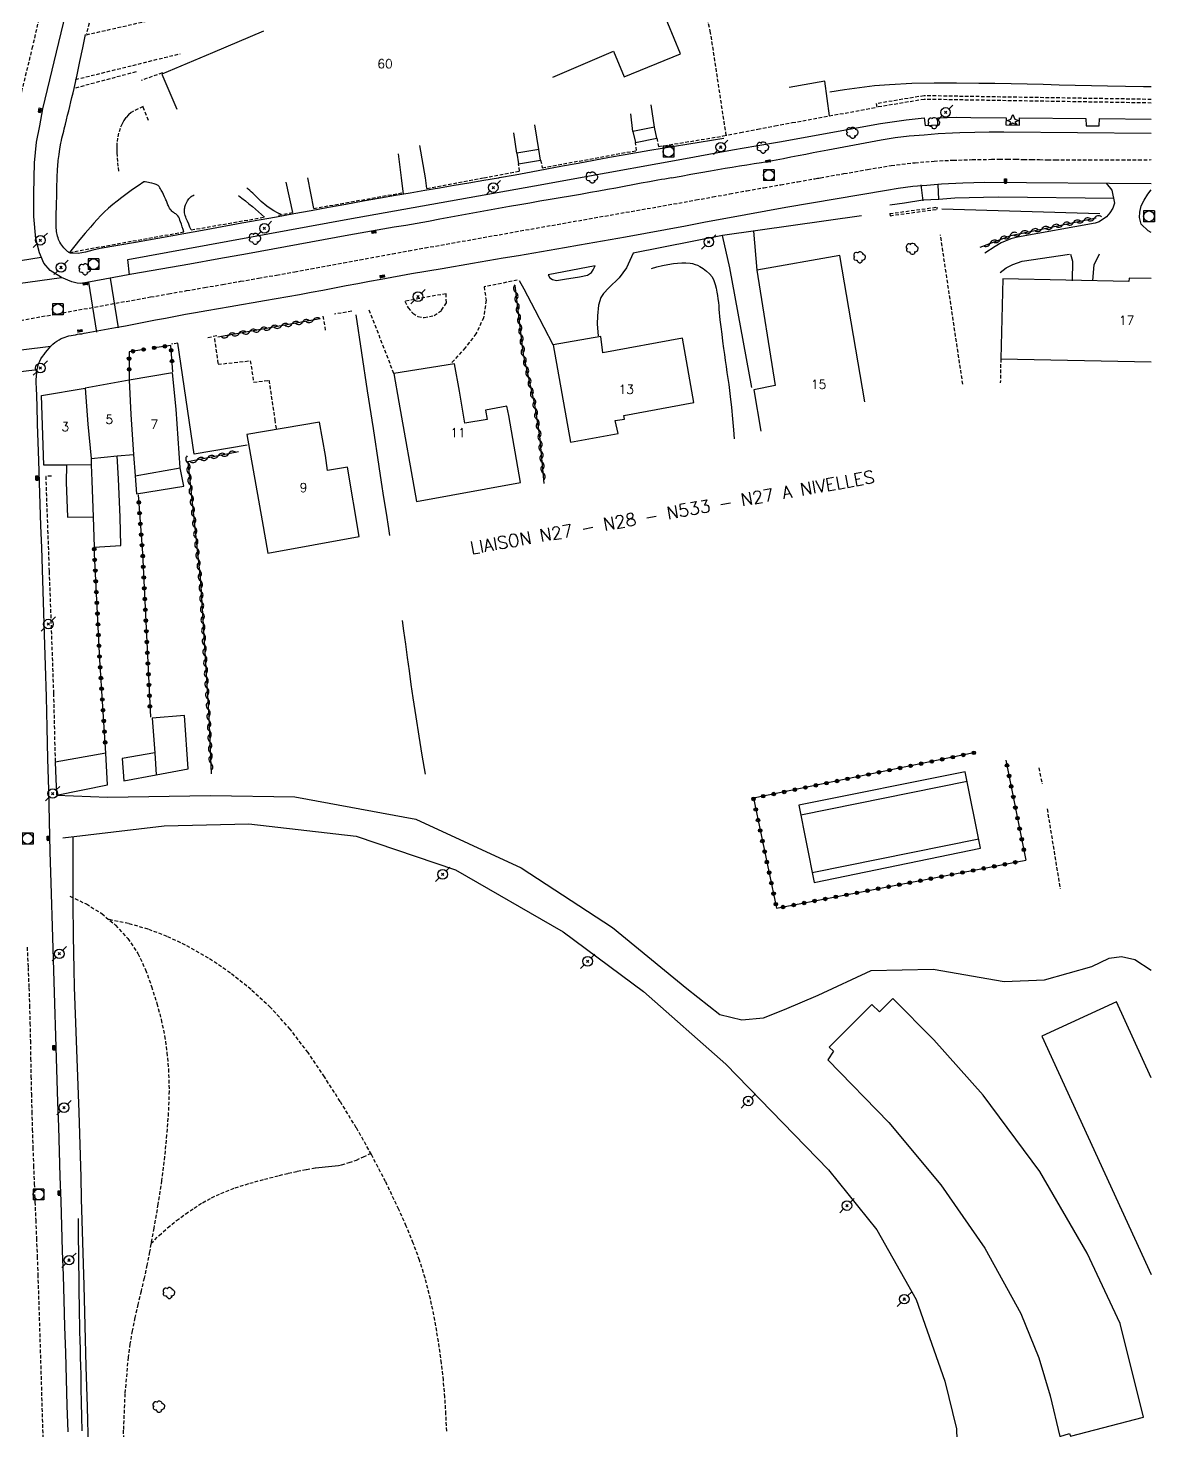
# Model space of a CAD drawing. Header units: millimetres. Extents: x 146000 to 147001, y 141999 to 143000.
# Drawn here: x 146843.3 to 147000.5, y 142496.2 to 142691.9 of the extents above; entities that cross this region are included whole.
import ezdxf
from ezdxf.enums import TextEntityAlignment as Align

# ---------------------------------------------------------------- set-up
doc = ezdxf.new("R2010")
doc.units = ezdxf.units.MM
doc.linetypes.add('DASHED', pattern=[0.75, 0.5, -0.25])
doc.layers.get('0').update_dxf_attribs({"linetype": 'CONTINUOUS'})
for name, color, linetype in [('W0001', 6, 'DASHED'), ('W0006', 2, 'CONTINUOUS'), ('W0008', 7, 'CONTINUOUS'), ('W0010', 4, 'CONTINUOUS'), ('W0014', 7, 'CONTINUOUS'), ('W0017', 7, 'CONTINUOUS'), ('W0020', 2, 'CONTINUOUS'), ('W0070', 7, 'DASHED'), ('W0101', 7, 'CONTINUOUS'), ('W0104', 1, 'CONTINUOUS'), ('W0105', 7, 'CONTINUOUS'), ('W0112', 1, 'DASHED'), ('W0300', 7, 'CONTINUOUS'), ('W0303', 7, 'CONTINUOUS'), ('W0310', 3, 'CONTINUOUS'), ('W0323', 7, 'CONTINUOUS'), ('W0333', 7, 'CONTINUOUS'), ('W0401', 7, 'CONTINUOUS'), ('W0420', 7, 'CONTINUOUS'), ('W0473', 7, 'CONTINUOUS'), ('W0989', 7, 'CONTINUOUS'), ('W0991', 7, 'CONTINUOUS'), ('W1102', 7, 'CONTINUOUS')]:
    doc.layers.add(name, color=color, linetype=linetype)
doc.styles.get("Standard").update_dxf_attribs({"font": 'romans.shx', "width": 0.85})

# ---------------------------------------------------------------- blocks, each defined once
blk = doc.blocks.new('T300')
for p, q in [((-0.8, 0.51), (-0.86, 0.34)), ((-0.86, 0.34), (-0.86, 0.17)), ((-0.86, 0.17), (-0.74, 0.06)), ((-0.69, 0.63), (-0.8, 0.51)), ((-0.8, -0.06), (-0.74, 0.06)), ((-0.74, 0.06), (-0.69, 0.11)), ((-0.57, 0.69), (-0.69, 0.63)), ((-0.46, 0.69), (-0.57, 0.69)), ((-0.29, 0.63), (-0.46, 0.69)), ((-0.29, 0.63), (-0.17, 0.74)), ((-0.23, 0.57), (-0.29, 0.63)), ((-0.17, 0.74), (-0.06, 0.8)), ((-0.06, 0.8), (0.06, 0.8)), ((0.06, 0.8), (0.23, 0.74)), ((0.23, 0.74), (0.34, 0.63)), ((0.34, 0.63), (0.4, 0.51)), ((0.46, 0.46), (0.34, 0.46)), ((0.4, 0.51), (0.4, 0.46)), ((0.57, 0.4), (0.46, 0.46)), ((0.57, 0.4), (0.69, 0.29)), ((0.69, 0.29), (0.74, 0.17)), ((0.74, 0.06), (0.69, -0.17)), ((0.74, 0.17), (0.74, 0.06)), ((-0.8, -0.17), (-0.8, -0.06)), ((-0.8, -0.23), (-0.8, -0.17)), ((-0.74, -0.34), (-0.8, -0.23)), ((-0.69, -0.4), (-0.74, -0.34)), ((-0.51, -0.46), (-0.69, -0.4)), ((-0.4, -0.46), (-0.51, -0.46)), ((-0.4, -0.46), (-0.34, -0.46)), ((-0.34, -0.46), (-0.34, -0.4)), ((-0.34, -0.51), (-0.34, -0.46)), ((-0.29, -0.63), (-0.34, -0.51)), ((-0.17, -0.74), (-0.29, -0.63)), ((-0.06, -0.8), (-0.17, -0.74)), ((0.06, -0.8), (-0.06, -0.8)), ((0.17, -0.74), (0.06, -0.8)), ((0.23, -0.69), (0.17, -0.74)), ((0.29, -0.46), (0.23, -0.46)), ((0.29, -0.63), (0.23, -0.69)), ((0.46, -0.4), (0.29, -0.46)), ((0.34, -0.51), (0.29, -0.63)), ((0.34, -0.51), (0.34, -0.46)), ((0.57, -0.34), (0.46, -0.4)), ((0.63, -0.29), (0.57, -0.34)), ((0.69, -0.17), (0.63, -0.29))]:
    blk.add_line(p, q)
blk = doc.blocks.new('T420')
for p, q in [((0.75, 0.75), (-0.75, 0.75)), ((-0.75, 0.75), (-0.75, -0.75)), ((0.75, 0.75), (0.75, -0.75)), ((0.75, -0.75), (-0.75, -0.75))]:
    blk.add_line(p, q)
blk.add_ellipse((0, 0), major_axis=(-0.53, 0.53), ratio=1, start_param=3.926991, end_param=10.210176)
blk = doc.blocks.new('T473')
for p, q in [((-0.166667, 0.166667), (0.166667, -0.166667)), ((-0.166667, -0.166667), (0.166667, 0.166667)), ((0.500001, 0.500001), (1.000002, 1.000002)), ((-1.000002, -1.000002), (-0.500001, -0.500001))]:
    blk.add_line(p, q)
blk.add_ellipse((0, 0), major_axis=(0.471405, 0.471405), ratio=1, start_param=5.4977871438, end_param=11.780972451)
blk = doc.blocks.new('T401')
for p, q in [((-0.3, 0.3), (0, 0.3)), ((-0.3, -0.25), (-0.3, 0.3)), ((-0.3, 0.15), (0, 0.15)), ((-0.3, 0), (0, 0)), ((0, 0.3), (0, -0.25)), ((-0.3, -0.15), (0, -0.15)), ((-0.3, -0.25), (-0.3, -0.3)), ((-0.3, -0.3), (0, -0.3)), ((0, -0.3), (0, -0.25))]:
    blk.add_line(p, q)
blk = doc.blocks.new('T303')
for p, q in [((-0.77, 0), (-0.28, 0.21)), ((-0.28, -0.21), (-0.77, 0)), ((-0.28, 0.21), (0, 0.83)), ((0, 0.83), (0.28, 0.21)), ((0.28, 0.21), (0.83, 0)), ((0.83, 0), (0.28, -0.21)), ((-0.49, -0.63), (-0.28, -0.21)), ((0, -0.35), (-0.49, -0.63)), ((0.56, -0.63), (0, -0.35)), ((0.28, -0.21), (0.56, -0.63))]:
    blk.add_line(p, q)
blk = doc.blocks.new('t323o')
at = {"color": 0, "linetype": 'Continuous'}
for radius in [0.25, 0.15]:
    blk.add_circle((0, 0), radius, dxfattribs=at)
blk = doc.blocks.new('t310o')
at = {"color": 0, "linetype": 'Continuous'}
for centre, start, end in [((-0.5, 0.38), 216.8699, 323.1304), ((0.5, -0.37), 36.8699, 143.1303)]:
    blk.add_arc(centre, 0.625, start, end, dxfattribs=at)

msp = doc.modelspace()

# ---------------------------------------------------------------- linework, layer by layer
at = {"layer": 'W0001'}
for points in [[(146859.01, 142750.95), (146854.46, 142733.7), (146853.35, 142729.63), (146852.25, 142725.56), (146851.18, 142721.49), (146850.16, 142717.4), (146848.88, 142711.9), (146847.67, 142706.39), (146846.49, 142700.87), (146845.31, 142695.36), (146843.92, 142689.32), (146842.45, 142683.28), (146841.12, 142677.21), (146840.13, 142671.07), (146840.12, 142671.05), (146840.12, 142671.04), (146840.12, 142671.02), (146840.12, 142671)], [(146953.84, 142671), (146957.13, 142671.58), (146960.42, 142672.17), (146963.72, 142672.7), (146967.04, 142673.11), (146969.7, 142673.33), (146972.36, 142673.46), (146975.03, 142673.53), (146977.7, 142673.58), (146978.81, 142673.6), (146979.93, 142673.6), (146981.05, 142673.58), (146982.17, 142673.57), (146983.29, 142673.55), (146984.41, 142673.53), (146985.53, 142673.51), (146986.65, 142673.5), (146988.96, 142673.5), (146991.27, 142673.5), (146993.58, 142673.51), (146995.89, 142673.51), (146998.2, 142673.52), (147000, 142673.53)], [(146839.29, 142650.57), (146860.38, 142654.38), (146862.89, 142654.82), (146865.41, 142655.26), (146867.92, 142655.69), (146870.44, 142656.13), (146872.95, 142656.56), (146875.47, 142657), (146877.98, 142657.44), (146880.5, 142657.89), (146882.77, 142658.3), (146885.04, 142658.71), (146887.32, 142659.13), (146889.59, 142659.55), (146891.86, 142659.97), (146894.13, 142660.39), (146896.41, 142660.81), (146898.68, 142661.22), (146903.11, 142662.01), (146907.54, 142662.8), (146911.96, 142663.59), (146916.39, 142664.37), (146918.6, 142664.76), (146920.81, 142665.15), (146923.03, 142665.54), (146925.24, 142665.93), (146927.45, 142666.31), (146929.66, 142666.7), (146931.87, 142667.09), (146934.08, 142667.48), (146936.46, 142667.91), (146938.83, 142668.33), (146941.2, 142668.76), (146943.57, 142669.19), (146945.94, 142669.62), (146948.31, 142670.04), (146950.68, 142670.46), (146953.05, 142670.87), (146953.25, 142670.9), (146953.45, 142670.93), (146953.64, 142670.97), (146953.84, 142671)], [(146843.17, 142563.69), (146843.3, 142560.87), (146843.42, 142558.04), (146843.5, 142555.58), (146843.56, 142553.11), (146843.62, 142550.65), (146843.66, 142548.18), (146843.71, 142545.71), (146843.76, 142543.25), (146843.82, 142540.78), (146843.89, 142538.32), (146843.97, 142535.78), (146844.06, 142533.25), (146844.16, 142530.71), (146844.26, 142528.18), (146844.37, 142525.64), (146844.47, 142523.11), (146844.57, 142520.57), (146844.66, 142518.04), (146844.76, 142515.06), (146844.85, 142512.07), (146844.95, 142509.09), (146845.04, 142506.11), (146845.13, 142503.13), (146845.22, 142500.14), (146845.31, 142497.16), (146845.41, 142494.18)]]:
    msp.add_lwpolyline(points, dxfattribs=at)
at = {"layer": 'W0006'}
for points in [[(146935.02, 142673.67), (146938.29, 142674.29), (146941.57, 142674.89), (146944.85, 142675.47), (146948.13, 142676.02), (146962.21, 142678.57), (146965.83, 142679.08), (146968.34, 142679.35), (146968.44, 142678.29), (146970.23, 142678.4), (146970.24, 142679.38), (146972.89, 142679.45), (146974.82, 142679.43), (146979.75, 142679.36), (146979.73, 142678.37), (146981.63, 142678.33), (146981.61, 142679.38), (146990.89, 142679.28), (146990.92, 142678.27), (146992.73, 142678.25), (146992.79, 142679.25), (147000, 142679.19)], [(146920.11, 142671), (146935.02, 142673.67)], [(146857.44, 142657.47), (146857.24, 142659.59), (146887.91, 142665.25), (146915.25, 142670.13), (146920.11, 142671)]]:
    msp.add_lwpolyline(points, dxfattribs=at)
at = {"layer": 'W0008'}
for points in [[(146933.06, 142671), (146934.42, 142671.25), (146935.78, 142671.5), (146937.14, 142671.74), (146938.51, 142671.98), (146939.52, 142672.15), (146940.54, 142672.32), (146941.55, 142672.49), (146942.57, 142672.65), (146943.58, 142672.81), (146944.6, 142672.98), (146945.62, 142673.15), (146946.63, 142673.33), (146947.66, 142673.52), (146948.7, 142673.71), (146949.73, 142673.91), (146950.76, 142674.11), (146951.79, 142674.31), (146952.82, 142674.51), (146953.86, 142674.7), (146954.89, 142674.88), (146962.32, 142676.3), (146964.25, 142676.6), (146966.24, 142676.83), (146968.3, 142677.01), (146970.25, 142677.18), (146972.29, 142677.28), (146973.29, 142677.32), (146975.41, 142677.36), (146977.39, 142677.39), (146979.43, 142677.41), (147000, 142677.22)], [(146933.06, 142671), (146932.59, 142670.91), (146932.12, 142670.83), (146931.65, 142670.74), (146931.18, 142670.66), (146930.01, 142670.44), (146928.83, 142670.23), (146927.66, 142670.01), (146926.48, 142669.79), (146925.31, 142669.57), (146924.13, 142669.36), (146922.95, 142669.14), (146921.78, 142668.93), (146920.37, 142668.68), (146918.96, 142668.44), (146917.55, 142668.2), (146916.13, 142667.96), (146914.72, 142667.72), (146913.31, 142667.48), (146911.9, 142667.23), (146910.49, 142666.98), (146900.76, 142665.21), (146899.17, 142664.92), (146897.58, 142664.64), (146895.99, 142664.37), (146894.4, 142664.1), (146892.81, 142663.83), (146891.21, 142663.56), (146889.62, 142663.28), (146888.03, 142663), (146886.27, 142662.68), (146884.5, 142662.36), (146882.74, 142662.04), (146880.98, 142661.71), (146879.22, 142661.38), (146877.45, 142661.06), (146875.69, 142660.73), (146873.93, 142660.41), (146869.9, 142659.68), (146865.86, 142658.96), (146861.83, 142658.25), (146857.8, 142657.54)]]:
    msp.add_lwpolyline(points, dxfattribs=at)
at = {"layer": 'W0010'}
for points in [[(146968.18, 142667.8), (146967.92, 142670)], [(146970.36, 142667.96), (146970.26, 142670.07)], [(146994.83, 142668.11), (146978.68, 142668.28), (146976.61, 142668.24), (146974.59, 142668.19), (146972.59, 142668.14), (146970.36, 142667.96), (146968.15, 142667.86), (146965.56, 142667.44), (146963.51, 142667.17)], [(146970.8, 142666.66), (146992.81, 142666.02)]]:
    msp.add_lwpolyline(points, dxfattribs=at)
at = {"layer": 'W0014'}
for points in [[(146844.14, 142671), (146844.19, 142673.09), (146844.49, 142675.96), (146844.93, 142678.27), (146845.34, 142680.63), (146848.23, 142692.58), (146851.83, 142707.67), (146855.37, 142722.9), (146856.58, 142728.72)], [(146847.35, 142671), (146847.37, 142671.4), (146847.39, 142671.8), (146847.41, 142672.2), (146847.45, 142672.61), (146847.52, 142673.42), (146847.62, 142674.23), (146847.75, 142675.04), (146847.89, 142675.85), (146847.95, 142676.18), (146848.03, 142676.51), (146848.11, 142676.83), (146848.19, 142677.16), (146848.28, 142677.49), (146848.36, 142677.81), (146848.45, 142678.14), (146848.52, 142678.47), (146848.67, 142679.09), (146848.82, 142679.72), (146848.98, 142680.34), (146849.13, 142680.96), (146849.28, 142681.58), (146849.43, 142682.21), (146849.58, 142682.83), (146849.72, 142683.46), (146850.13, 142685.34), (146850.54, 142687.23), (146850.93, 142689.11), (146851.33, 142691)], [(146940.36, 142676.47), (146936.92, 142675.92), (146933.49, 142675.36), (146930.05, 142674.79), (146926.62, 142674.2), (146924.43, 142673.81), (146922.23, 142673.41), (146920.04, 142673.01), (146917.85, 142672.61), (146915.66, 142672.2), (146913.47, 142671.79), (146911.27, 142671.39), (146909.08, 142671)], [(146851.49, 142656.39), (146850.63, 142656.24), (146850.15, 142656.29), (146849.41, 142656.5), (146847.97, 142657.09), (146846.39, 142658.05), (146845.5, 142659.1), (146844.88, 142660.54), (146844.38, 142662.48), (146844.09, 142665.61), (146844.09, 142668.73), (146844.14, 142671)], [(146909.08, 142671), (146909.04, 142670.99), (146909, 142670.99), (146908.96, 142670.98), (146908.92, 142670.97), (146906.87, 142670.61), (146904.81, 142670.26), (146902.76, 142669.91), (146900.7, 142669.56), (146898.65, 142669.22), (146896.59, 142668.87), (146894.54, 142668.52), (146892.49, 142668.16), (146890.06, 142667.73), (146887.64, 142667.29), (146885.22, 142666.85), (146882.8, 142666.41), (146880.38, 142665.97), (146877.96, 142665.53), (146875.54, 142665.09), (146873.11, 142664.65), (146868.17, 142663.75), (146863.23, 142662.85), (146858.29, 142661.96), (146853.34, 142661.12), (146852.35, 142660.89), (146851.33, 142660.61), (146850.27, 142660.43), (146849.2, 142660.49), (146849.09, 142660.53), (146848.99, 142660.59), (146848.9, 142660.66), (146848.82, 142660.73), (146848.64, 142660.89), (146848.46, 142661.06), (146848.3, 142661.24), (146848.14, 142661.43), (146848, 142661.61), (146847.87, 142661.8), (146847.74, 142662), (146847.64, 142662.2), (146847.55, 142662.41), (146847.48, 142662.63), (146847.42, 142662.85), (146847.37, 142663.08), (146847.32, 142663.29), (146847.28, 142663.52), (146847.25, 142663.74), (146847.23, 142663.96), (146847.21, 142664.26), (146847.2, 142664.57), (146847.2, 142664.87), (146847.21, 142665.18), (146847.22, 142665.69), (146847.23, 142666.2), (146847.26, 142666.71), (146847.27, 142667.23), (146847.29, 142667.7), (146847.3, 142668.17), (146847.3, 142668.64), (146847.31, 142669.11), (146847.32, 142669.58), (146847.33, 142670.06), (146847.34, 142670.53), (146847.35, 142671)], [(146844.48, 142641.77), (146844.44, 142642.29), (146844.44, 142642.81), (146844.47, 142643.33), (146844.52, 142643.85), (146844.58, 142644.25), (146844.67, 142644.65), (146844.78, 142645.04), (146844.92, 142645.42), (146845.1, 142645.75), (146845.3, 142646.06), (146845.53, 142646.35), (146845.75, 142646.64), (146845.99, 142646.94), (146846.24, 142647.24), (146846.5, 142647.53), (146846.78, 142647.79), (146847.05, 142648.01), (146847.33, 142648.22), (146847.62, 142648.4), (146847.93, 142648.57), (146848.19, 142648.69), (146848.46, 142648.78), (146848.73, 142648.87), (146849, 142648.94), (146849.3, 142649.01), (146849.6, 142649.07), (146849.9, 142649.12), (146850.2, 142649.17), (146850.5, 142649.22), (146850.81, 142649.26), (146851.11, 142649.31), (146851.41, 142649.36), (146852.43, 142649.54), (146853.46, 142649.73), (146854.48, 142649.92), (146855.51, 142650.11), (146856.9, 142650.37), (146858.29, 142650.63), (146859.69, 142650.9), (146861.08, 142651.17), (146862.47, 142651.43), (146863.86, 142651.7), (146865.26, 142651.96), (146866.65, 142652.21), (146868.26, 142652.5), (146869.87, 142652.78), (146871.48, 142653.05), (146873.09, 142653.33), (146874.7, 142653.6), (146876.31, 142653.87), (146877.92, 142654.15), (146879.53, 142654.43), (146881.16, 142654.73), (146882.79, 142655.04), (146884.42, 142655.34), (146886.05, 142655.66), (146887.67, 142655.97), (146889.3, 142656.28), (146890.93, 142656.58), (146892.56, 142656.88), (146896.81, 142657.63), (146901.07, 142658.36), (146905.32, 142659.09), (146909.58, 142659.82), (146911.71, 142660.18), (146913.85, 142660.55), (146915.98, 142660.91), (146918.12, 142661.28), (146920.25, 142661.64), (146922.39, 142662.01), (146924.52, 142662.38), (146926.65, 142662.76), (146929.45, 142663.27), (146932.25, 142663.79), (146935.04, 142664.31), (146937.83, 142664.84), (146940.63, 142665.37), (146943.42, 142665.89), (146946.22, 142666.41), (146949.02, 142666.91), (146963.08, 142669.29), (146964.67, 142669.55), (146966.72, 142669.81), (146968.7, 142669.98), (146970.75, 142670.14), (146973.71, 142670.29), (146976.79, 142670.4), (147000, 142670.21)], [(147000, 142663.37), (146999.56, 142663.61), (146998.6, 142664.55), (146998.35, 142665.44), (146998.39, 142666.21), (146998.57, 142667.08), (146998.99, 142667.88), (146999.53, 142668.74), (147000, 142669.32)], [(146959.59, 142665.69), (146940.17, 142662.94)], [(146940.17, 142662.94), (146927.72, 142660.49)], [(146857.8, 142657.54), (146851.49, 142656.39)], [(146848.88, 142496.11), (146848.77, 142499.78), (146848.67, 142503.44), (146848.56, 142507.11), (146848.45, 142510.77), (146848.33, 142514.44), (146848.23, 142517.9), (146848.12, 142521.35), (146848.01, 142524.81), (146847.9, 142528.27), (146847.79, 142531.72), (146847.69, 142535.18), (146847.58, 142538.64), (146847.47, 142542.1), (146847.23, 142549.74), (146846.98, 142557.39), (146846.75, 142565.03), (146846.52, 142572.68), (146846.4, 142577), (146846.29, 142581.33), (146846.18, 142585.65), (146846.07, 142589.98), (146845.97, 142594.31), (146845.86, 142598.63), (146845.74, 142602.96), (146845.61, 142607.29), (146845.52, 142610.32), (146845.42, 142613.35), (146845.32, 142616.39), (146845.21, 142619.42), (146845.1, 142622.45), (146844.99, 142625.49), (146844.89, 142628.52), (146844.79, 142631.55), (146844.71, 142634.11), (146844.63, 142636.66), (146844.55, 142639.21), (146844.48, 142641.77)], [(146851.75, 142493.93), (146851.58, 142499.58), (146851.42, 142505.22), (146851.26, 142510.87), (146851.11, 142516.52), (146851.02, 142519.53), (146850.94, 142522.55), (146850.86, 142525.57), (146850.77, 142528.59), (146850.69, 142531.61), (146850.61, 142534.63), (146850.52, 142537.65), (146850.43, 142540.66), (146850.34, 142543.16), (146850.25, 142545.65), (146850.16, 142548.14), (146850.06, 142550.63), (146849.97, 142553.13), (146849.88, 142555.62), (146849.8, 142558.11), (146849.74, 142560.61), (146849.66, 142565.23), (146849.6, 142569.86), (146849.58, 142574.49), (146849.58, 142579.12)]]:
    msp.add_lwpolyline(points, dxfattribs=at)
at = {"layer": 'W0017'}
for points in [[(146930.69, 142678.08), (146930.25, 142681.17)], [(146927.69, 142677.44), (146927.38, 142679.93)], [(146911.49, 142674.42), (146911.09, 142677.27)], [(146914.55, 142674.93), (146914.02, 142678.39)], [(146898.73, 142671), (146897.98, 142675.51)], [(146894.93, 142674.32), (146895.34, 142671)], [(146883.16, 142666.72), (146882.31, 142671)], [(146895.34, 142671), (146895.62, 142668.71)], [(146898.95, 142669.51), (146898.73, 142671)], [(146859.45, 142670.42), (146858.66, 142669.9), (146857.89, 142669.36), (146857.12, 142668.81), (146856.37, 142668.24), (146855.74, 142667.76), (146855.13, 142667.27), (146854.52, 142666.75), (146853.94, 142666.22), (146853.44, 142665.72), (146852.96, 142665.2), (146852.5, 142664.66), (146852.03, 142664.13), (146851.28, 142663.26), (146850.54, 142662.38), (146849.81, 142661.5), (146849.08, 142660.6)], [(146865.01, 142663.45), (146864.92, 142663.81), (146864.81, 142664.17), (146864.7, 142664.52), (146864.57, 142664.88), (146864.49, 142665.09), (146864.42, 142665.3), (146864.32, 142665.52), (146864.2, 142665.71), (146864.11, 142665.81), (146864.01, 142665.9), (146863.9, 142665.97), (146863.79, 142666.04), (146863.68, 142666.11), (146863.57, 142666.18), (146863.47, 142666.26), (146863.37, 142666.35), (146863.25, 142666.49), (146863.14, 142666.63), (146863.04, 142666.78), (146862.95, 142666.94), (146862.88, 142667.07), (146862.82, 142667.21), (146862.76, 142667.35), (146862.71, 142667.49), (146862.65, 142667.63), (146862.6, 142667.77), (146862.54, 142667.91), (146862.48, 142668.05), (146862.35, 142668.36), (146862.21, 142668.67), (146862.06, 142668.98), (146861.89, 142669.28), (146861.8, 142669.45), (146861.7, 142669.62), (146861.58, 142669.78), (146861.44, 142669.91), (146861.17, 142670.07), (146860.88, 142670.18), (146860.59, 142670.25), (146860.29, 142670.32), (146860.09, 142670.36), (146859.88, 142670.4), (146859.66, 142670.42), (146859.45, 142670.42)], [(146878.6, 142665.87), (146878.08, 142666.12), (146877.57, 142666.41), (146877.07, 142666.72), (146876.6, 142667.05), (146876.33, 142667.26), (146876.08, 142667.48), (146875.84, 142667.7), (146875.6, 142667.94), (146875.36, 142668.17), (146875.13, 142668.41), (146874.89, 142668.64), (146874.64, 142668.86), (146874.44, 142669.05), (146874.23, 142669.23), (146874.01, 142669.41), (146873.8, 142669.58)], [(146879.26, 142670.4), (146880.19, 142666.15)], [(146993.73, 142670.26), (146994.5, 142669.27), (146994.86, 142667.45), (146994.62, 142666.77), (146994.24, 142666.12), (146993.76, 142665.54), (146992.71, 142664.87), (146992.18, 142664.67), (146981.34, 142662.72), (146980.39, 142662.48), (146979.06, 142661.95), (146978.22, 142661.41), (146976.79, 142660.49)], [(146866.06, 142663.73), (146865.88, 142664.13), (146865.71, 142664.53), (146865.54, 142664.93), (146865.38, 142665.33), (146865.3, 142665.53), (146865.22, 142665.72), (146865.15, 142665.92), (146865.11, 142666.13), (146865.11, 142666.27), (146865.11, 142666.41), (146865.11, 142666.55), (146865.13, 142666.69), (146865.15, 142666.83), (146865.18, 142666.97), (146865.22, 142667.1), (146865.27, 142667.24), (146865.39, 142667.52), (146865.54, 142667.79), (146865.73, 142668.05), (146865.94, 142668.28), (146866.06, 142668.38), (146866.19, 142668.48), (146866.34, 142668.55), (146866.49, 142668.61)], [(146872.64, 142668.55), (146873.14, 142668.17), (146873.63, 142667.78), (146874.11, 142667.38), (146874.59, 142666.99), (146875.02, 142666.63), (146875.44, 142666.26), (146875.86, 142665.89), (146876.27, 142665.52)], [(146944.28, 142641.75), (146941.2, 142658.45), (146940.17, 142662.94)], [(146944.51, 142663.56), (146944.96, 142658.13)], [(146927.72, 142660.49), (146926.81, 142658.45), (146925.77, 142657.03), (146924.33, 142655.65), (146923.6, 142654.88), (146923.23, 142654.3), (146922.88, 142653.23), (146922.76, 142651.75), (146922.68, 142650.57), (146922.84, 142648.95)], [(146978.91, 142657.79), (146979.77, 142658.45), (146980.71, 142658.91), (146982.01, 142659.35), (146988.59, 142660.34)], [(146915.84, 142657.48), (146916.09, 142657.06), (146916.46, 142656.82), (146917.02, 142656.68), (146918.13, 142656.87), (146920.24, 142657.2), (146921.35, 142657.42), (146921.91, 142657.77), (146922.14, 142658.15), (146922.4, 142658.74)], [(146922.4, 142658.74), (146915.84, 142657.48)], [(146916.58, 142647.7), (146914.07, 142652.55), (146912.52, 142655.46), (146911.84, 142656.64)], [(146873.88, 142633.71), (146866.47, 142632.46), (146864.2, 142647.94)], [(146847.27, 142584.91), (146854.4, 142584.61), (146868.74, 142584.87), (146880.52, 142584.68), (146897.38, 142581.53), (146912.11, 142574.78), (146924.86, 142566.46), (146935.19, 142557.91), (146939.83, 142554.32), (146942.89, 142553.58), (146945.92, 142553.85), (146948.81, 142555), (146953.51, 142557.02), (146960.92, 142560.45), (146969.56, 142560.62), (146979.48, 142558.89), (146985.12, 142559.13), (146991.71, 142561.01), (146994.12, 142562.14), (146995.86, 142562.4), (146997.71, 142561.98), (147000, 142560.48)], [(146848.16, 142578.95), (146862.27, 142580.62), (146874.1, 142580.89), (146889.09, 142579.18), (146902.93, 142574.48), (146917.94, 142565.83), (146929.14, 142557.52), (146940.65, 142547.38), (146954.96, 142532.62), (146961.72, 142524.26), (146967.19, 142514.57), (146971.18, 142503.16), (146972.83, 142496.51), (146972.91, 142493.38), (146972.55, 142490.31), (146971.71, 142487.23), (146971.05, 142484.81), (146970.58, 142482.16)]]:
    msp.add_lwpolyline(points, dxfattribs=at)
at = {"layer": 'W0020'}
for points in [[(146845.14, 142659.89), (146834.73, 142658.22)], [(146832.82, 142655), (146847.97, 142657.09)], [(146851.71, 142656.43), (146852.85, 142649.46)], [(146855.93, 142650.08), (146854.78, 142656.99)], [(146846.47, 142647.48), (146830.23, 142645.45)], [(146835.35, 142643.15), (146844.56, 142644.28)]]:
    msp.add_lwpolyline(points, dxfattribs=at)
at = {"layer": 'W0070'}
for points in [[(146849.15, 142570.79), (146851.44, 142569.72), (146853.57, 142568.37), (146855.5, 142566.76), (146857.22, 142564.91), (146858.62, 142562.82), (146859.69, 142560.54), (146860.53, 142558.2), (146861.27, 142555.85), (146861.88, 142553.6), (146862.35, 142551.32), (146862.68, 142549.01), (146862.89, 142546.7), (146862.98, 142543.64), (146862.87, 142540.58), (146862.63, 142537.53), (146862.34, 142534.5), (146861.93, 142531.15), (146861.42, 142527.83), (146860.84, 142524.51), (146860.25, 142521.2), (146859.89, 142519.36), (146859.49, 142517.53), (146859.06, 142515.7), (146858.63, 142513.88), (146858.21, 142512.04), (146857.83, 142510.2), (146857.51, 142508.35), (146857.26, 142506.49), (146856.81, 142501.42), (146856.59, 142496.33), (146856.61, 142491.24)], [(146901.71, 142496.18), (146901.6, 142498.56), (146901.45, 142500.94), (146901.25, 142503.31), (146900.98, 142505.68), (146900.56, 142508.68), (146900.05, 142511.67), (146899.44, 142514.64), (146898.68, 142517.58), (146897.92, 142520.02), (146897.04, 142522.42), (146896.07, 142524.79), (146895.03, 142527.12), (146893.18, 142530.99), (146891.2, 142534.79), (146889.09, 142538.52), (146886.85, 142542.18), (146884.65, 142545.6), (146882.36, 142548.99), (146879.87, 142552.25), (146877.11, 142555.29), (146874.41, 142557.79), (146871.53, 142560.09), (146868.48, 142562.16), (146865.27, 142563.98), (146862.7, 142565.19), (146860.05, 142566.19), (146857.32, 142566.98), (146854.54, 142567.55)], [(146860.45, 142522.35), (146861.58, 142523.48), (146862.77, 142524.55), (146864.01, 142525.56), (146865.29, 142526.52), (146866.46, 142527.31), (146867.66, 142528.06), (146868.9, 142528.73), (146870.18, 142529.34), (146872.18, 142530.12), (146874.22, 142530.76), (146876.27, 142531.32), (146878.34, 142531.85), (146879.59, 142532.16), (146880.86, 142532.44), (146882.13, 142532.69), (146883.4, 142532.92), (146883.86, 142532.98), (146884.31, 142533.03), (146884.77, 142533.07), (146885.23, 142533.1), (146885.68, 142533.14), (146886.14, 142533.19), (146886.6, 142533.26), (146887.05, 142533.36), (146888.08, 142533.65), (146889.1, 142534.01), (146890.09, 142534.43), (146891.06, 142534.91)]]:
    msp.add_lwpolyline(points, dxfattribs=at)
at = {"layer": 'W0101'}
for points in [[(146916.49, 142685.04), (146924.98, 142688.68), (146926.47, 142685.08), (146934.31, 142688.29), (146929.02, 142701.16)], [(146876.17, 142691.43), (146869.05, 142688.42), (146861.96, 142685.47), (146864.04, 142680.58)], [(146960.06, 142639.74), (146956.53, 142660.15), (146944.96, 142658.13)], [(146944.96, 142658.13), (146947.54, 142642.04), (146944.57, 142641.45), (146945.51, 142635.65)], [(147000, 142656.94), (146996.93, 142657.01), (146996.86, 142656.52), (146979.28, 142656.89), (146979, 142645.75), (147000, 142645.31)], [(146858.03, 142632.39), (146858.23, 142629.43), (146864.5, 142630.56), (146863.98, 142638.72), (146863.46, 142643.8), (146857.42, 142642.78)], [(146852.09, 142631.83), (146852.09, 142630.96), (146848.66, 142630.92), (146845.49, 142630.94), (146845.18, 142640.62), (146851.27, 142641.64)], [(146857.42, 142642.78), (146851.27, 142641.64)], [(146852.09, 142631.83), (146855.74, 142632.23)], [(146855.74, 142632.23), (146858.03, 142632.39)]]:
    msp.add_lwpolyline(points, dxfattribs=at)
for points in [[(146934.59, 142648.61), (146923.49, 142646.57), (146923.23, 142648.87), (146916.58, 142647.7), (146918.98, 142634.12), (146925.64, 142635.33), (146925.21, 142637.13), (146926.53, 142637.32), (146926.44, 142637.85), (146936.17, 142639.67)], [(146894.34, 142643.7), (146895.04, 142639.69), (146897.48, 142625.85), (146912, 142628.5), (146910.39, 142637.84), (146910.09, 142639.13), (146907.14, 142638.59), (146907.33, 142637.27), (146904.25, 142636.77), (146903.47, 142641.26), (146902.79, 142645.07)], [(146883.98, 142636.93), (146873.8, 142635.2), (146875.95, 142623.17), (146876.74, 142618.67), (146889.51, 142620.95), (146887.86, 142630.62), (146885.07, 142630.17), (146884.8, 142632.26)], [(146954.87, 142547.96), (146963.38, 142539.24), (146970.63, 142530.54), (146976.79, 142521.7), (146981.8, 142512.59), (146984.3, 142506.44), (146985.88, 142501.14), (146987.24, 142495.45), (146988.61, 142495.86), (146988.72, 142495.5), (146998.92, 142498.13), (146995.68, 142511.21), (146991.06, 142521.02), (146984.45, 142532.41), (146976.56, 142543.04), (146969.67, 142550.77), (146963.97, 142556.53), (146962.1, 142554.66), (146961.03, 142555.7), (146955.07, 142549.73), (146955.68, 142549.18)]]:
    msp.add_lwpolyline(points, close=True, dxfattribs=at)
at = {"layer": 'W0104'}
for points in [[(146955.11, 142679.62), (146954.46, 142684.46), (146949.48, 142683.58)], [(146848.66, 142630.92), (146848.61, 142628.57), (146848.82, 142623.67), (146852.39, 142623.7), (146852.52, 142619.49), (146856.23, 142619.7), (146856.15, 142623.65), (146855.91, 142629.01), (146855.74, 142632.23)], [(146852.09, 142630.96), (146852.2, 142628.72), (146852.39, 142623.7)], [(146858.23, 142629.43), (146858.44, 142626.91), (146865.01, 142627.99), (146864.5, 142630.56)], [(146861, 142590.79), (146861.16, 142587.71)], [(147000, 142545.46), (146995.13, 142556.07), (146984.73, 142551.3)], [(146984.73, 142551.3), (147000, 142518.04)]]:
    msp.add_lwpolyline(points, dxfattribs=at)
for points in [[(146856.65, 142586.9), (146861.16, 142587.71), (146865.63, 142588.58), (146865.11, 142596), (146860.61, 142595.65), (146861, 142590.79), (146856.42, 142590.03)], [(146847.08, 142589.49), (146847.27, 142584.91), (146854.37, 142586.33), (146854.16, 142590.76)]]:
    msp.add_lwpolyline(points, close=True, dxfattribs=at)
at = {"layer": 'W0105'}
msp.add_lwpolyline([(146928.03, 142675.91), (146931.04, 142676.54), (146930.69, 142678.08), (146927.69, 142677.44)], close=True, dxfattribs=at)
for points in [[(146911.74, 142672.93), (146914.8, 142673.46), (146914.55, 142674.93), (146911.49, 142674.42)], [(146911.49, 142674.42), (146911.74, 142672.93)], [(146988.72, 142660.36), (146988.99, 142659.38), (146988.96, 142656.65)], [(146991.86, 142656.69), (146992.05, 142658.84), (146992.8, 142660.41)]]:
    msp.add_lwpolyline(points, dxfattribs=at)
at = {"layer": 'W0112'}
for points in [[(146853.44, 142699.11), (146851.45, 142691.08)], [(146940.7, 142676.9), (146938.53, 142691.24), (146937.63, 142695.11)], [(146851.41, 142690.95), (146865.41, 142694.11)], [(146849.92, 142684.71), (146864.52, 142688.31)], [(146858.36, 142685.77), (146849.72, 142683.46)], [(146862.04, 142685.62), (146859.08, 142684.59)], [(146860.09, 142678.98), (146859.34, 142680.93), (146857.68, 142680.13)], [(146940.28, 142676.83), (146942.68, 142677.31), (146945.09, 142677.79), (146947.5, 142678.25), (146949.91, 142678.69), (146961.7, 142680.84)], [(147000, 142681.93), (146968.3, 142682.44), (146961.62, 142681.34)], [(146961.62, 142681.34), (146961.7, 142680.84)], [(147000, 142681.43), (146968.33, 142681.94), (146961.7, 142680.84)], [(146857.68, 142680.13), (146857.3, 142679.78), (146856.96, 142679.39), (146856.67, 142678.97), (146856.41, 142678.52), (146856.14, 142677.88), (146855.94, 142677.22), (146855.8, 142676.54), (146855.69, 142675.86), (146855.67, 142675.51), (146855.67, 142675.16), (146855.68, 142674.81), (146855.7, 142674.46), (146855.74, 142673.78), (146855.78, 142673.1), (146855.85, 142672.42), (146855.92, 142671.74)], [(146931.04, 142676.54), (146931.27, 142675.36), (146940.28, 142676.83)], [(146914.8, 142673.46), (146915.04, 142672.4), (146928.2, 142674.8), (146928.03, 142675.91)], [(146906.89, 142671), (146911.85, 142671.93), (146911.74, 142672.93)], [(146898.95, 142669.51), (146906.89, 142671)], [(146883.16, 142666.72), (146895.71, 142668.95)], [(146963.52, 142666.01), (146970.11, 142666.92)], [(146970.15, 142666.62), (146970.11, 142666.92)], [(146866.06, 142663.73), (146876.27, 142665.52)], [(146878.24, 142665.81), (146880.19, 142666.15)], [(146963.52, 142666.01), (146963.56, 142665.71)], [(146963.56, 142665.71), (146970.15, 142666.62)], [(146849.08, 142660.6), (146865.01, 142663.45)], [(146973.71, 142642.2), (146970.59, 142663.05)], [(146911.56, 142656.71), (146906.91, 142655.8), (146907.2, 142653.93), (146906.86, 142651.49), (146905.79, 142649.25), (146904.28, 142647.28), (146902.39, 142645.19)], [(146884.82, 142649.74), (146884.47, 142651.78)], [(146888.47, 142652.39), (146886.05, 142651.98)], [(146894.34, 142643.7), (146890.82, 142652.78)], [(146864.2, 142647.94), (146863.33, 142647.8)], [(146869.63, 142648.94), (146868.22, 142648.66)], [(146869.3, 142648.57), (146869.81, 142644.99), (146874.31, 142645.48), (146874.77, 142642.49), (146876.9, 142642.77), (146877.73, 142637.26), (146877.91, 142635.9)], [(146979, 142645.75), (146978.94, 142642.39)], [(146846.57, 142629.38), (146845.76, 142629.36), (146846.24, 142616.09), (146846.85, 142599.09), (146847.08, 142589.49)], [(146984.31, 142588.71), (146984.77, 142586.47)], [(146985.47, 142582.99), (146987.29, 142571.82)]]:
    msp.add_lwpolyline(points, dxfattribs=at)
msp.add_lwpolyline([(146901.63, 142654.83), (146895.87, 142653.79), (146896.31, 142652.86), (146896.97, 142652.12), (146897.7, 142651.65), (146898.57, 142651.5), (146899.95, 142651.8), (146901, 142652.52), (146901.66, 142653.58)], close=True, dxfattribs=at)
at = {"layer": 'W0300'}
for points in [[(147000, 142683.69), (146998.91, 142683.71), (146993.88, 142683.78), (146991.64, 142683.83), (146989.4, 142683.88), (146987.16, 142683.94), (146984.92, 142684), (146982.68, 142684.06), (146980.44, 142684.11), (146978.19, 142684.15), (146975.95, 142684.17), (146972.84, 142684.18), (146969.72, 142684.19), (146966.6, 142684.14), (146963.49, 142683.98), (146961.39, 142683.81), (146959.31, 142683.57), (146957.22, 142683.29), (146955.15, 142682.94)], [(146930.27, 142658.36), (146931.03, 142658.59), (146931.8, 142658.77), (146932.57, 142658.93), (146933.35, 142659.04), (146933.92, 142659.11), (146934.5, 142659.15), (146935.08, 142659.16), (146935.66, 142659.11), (146936.01, 142659.03), (146936.36, 142658.93), (146936.69, 142658.8), (146937.01, 142658.63), (146937.49, 142658.34), (146937.95, 142658), (146938.37, 142657.62), (146938.72, 142657.17), (146938.99, 142656.67), (146939.16, 142656.14), (146939.28, 142655.59), (146939.39, 142655.06), (146939.48, 142654.58), (146939.55, 142654.1), (146939.61, 142653.62), (146939.65, 142653.14), (146939.69, 142652.66), (146939.73, 142652.18), (146939.77, 142651.69), (146939.83, 142651.21), (146939.95, 142650.21), (146940.07, 142649.21), (146940.2, 142648.2), (146940.33, 142647.2), (146940.45, 142646.36), (146940.57, 142645.53), (146940.69, 142644.69), (146940.81, 142643.86), (146940.93, 142643.02), (146941.05, 142642.18), (146941.16, 142641.34), (146941.27, 142640.51), (146941.44, 142638.95), (146941.59, 142637.4), (146941.72, 142635.85), (146941.83, 142634.61)], [(146889.03, 142651.9), (146889.83, 142646.61), (146890.62, 142641.31), (146891.43, 142636.02), (146892.23, 142630.72), (146892.57, 142628.56), (146892.9, 142626.4), (146893.24, 142624.23), (146893.58, 142622.07), (146893.73, 142621.1)], [(146895.5, 142609.24), (146895.69, 142607.82), (146895.94, 142605.95), (146896.2, 142604.08), (146896.45, 142602.22), (146896.72, 142600.35), (146896.99, 142598.48), (146897.4, 142595.81), (146897.82, 142593.14), (146898.25, 142590.47), (146898.7, 142587.81)], [(146850.85, 142496.25), (146850.81, 142498.21), (146850.77, 142500.17), (146850.73, 142502.14), (146850.69, 142504.1), (146850.66, 142505.29), (146850.63, 142506.47), (146850.6, 142507.66), (146850.57, 142508.84), (146850.54, 142510.03), (146850.51, 142511.22), (146850.48, 142512.4), (146850.46, 142513.59), (146850.43, 142515.59), (146850.41, 142517.59), (146850.39, 142519.59), (146850.37, 142521.59), (146850.36, 142522.66), (146850.36, 142523.72), (146850.35, 142524.79), (146850.35, 142525.86)]]:
    msp.add_lwpolyline(points, dxfattribs=at)
at = {"layer": 'W0310'}
for points in [[(146976.11, 142661.33), (146980.39, 142662.96), (146992.33, 142665.4)], [(146911.23, 142655.98), (146912.39, 142646.37), (146913.96, 142639.39), (146914.67, 142634.96), (146915.28, 142628.38)], [(146884.04, 142651.33), (146869.79, 142648.75)], [(146872.68, 142632.8), (146865.57, 142631.38), (146867.34, 142614.72), (146868.5, 142595.79), (146868.85, 142587.86)]]:
    msp.add_lwpolyline(points, dxfattribs=at)
at = {"layer": 'W0323'}
for points in [[(146863.51, 142643.95), (146863.2, 142647.61), (146860.63, 142647.24)], [(146859.49, 142647.06), (146857.39, 142646.72), (146857.42, 142642.78)], [(146858.67, 142626.8), (146859.28, 142618.66), (146860.37, 142595.77)], [(146854.16, 142590.76), (146853.3, 142603.79), (146852.52, 142619.49)], [(146975.25, 142590.81), (146944.49, 142584.47), (146947.74, 142569.12), (146982.51, 142575.81)], [(146979.73, 142589.77), (146982.51, 142575.81)]]:
    msp.add_lwpolyline(points, dxfattribs=at)
at = {"layer": 'W0333'}
for points in [[(146974.05, 142588.15), (146950.82, 142583.48), (146952.96, 142572.73), (146976.2, 142577.48)], [(146974.32, 142586.81), (146951.09, 142582.09)], [(146976.2, 142577.48), (146974.05, 142588.15)], [(146952.68, 142574.12), (146975.93, 142578.8)]]:
    msp.add_lwpolyline(points, dxfattribs=at)
at = {"layer": 'W1102'}
for points in [[(146851.27, 142641.64), (146851.65, 142636.62), (146852.09, 142631.83)], [(146857.42, 142642.78), (146857.62, 142637.99), (146858.03, 142632.39)]]:
    msp.add_lwpolyline(points, dxfattribs=at)

# ---------------------------------------------------------------- block references
at = {"layer": 'W0300'}
for p in [(146969.72, 142678.63), (146958.34, 142677.27), (146945.85, 142675.21), (146922.01, 142671.04), (146875.01, 142662.49), (146966.69, 142661.08), (146851.26, 142658.23), (146959.35, 142659.91), (146863, 142515.46), (146861.58, 142499.6)]:
    msp.add_blockref('T300', p, dxfattribs=at)
at = {"layer": 'W0303'}
msp.add_blockref('T303', (146980.71, 142678.98), dxfattribs=at)
at = {"layer": 'W0310'}
for p, rotation in [((146987.66, 142664.45), 11.53302277800959), ((146989.13, 142664.75), 11.53302277800959), ((146990.6, 142665.05), 11.53302277800959), ((146992.07, 142665.35), 11.53302277800959), ((146978.91, 142662.4), 20.96472884651577), ((146980.31, 142662.94), 20.96472884651577), ((146981.78, 142663.25), 11.53302277800959), ((146983.25, 142663.55), 11.53302277800959), ((146984.72, 142663.85), 11.53302277800959), ((146986.19, 142664.15), 11.53302277800959), ((146977.51, 142661.86), 20.96472884651577), ((146911.34, 142655.06), 276.8437140986897), ((146911.52, 142653.57), 276.8437140986897), ((146911.7, 142652.08), 276.8437140986897), ((146881.6, 142650.89), 190.2425869284616), ((146883.07, 142651.15), 190.2425869284616), ((146911.88, 142650.59), 276.8437140986897), ((146871.26, 142649.02), 190.2425869284616), ((146872.74, 142649.29), 190.2425869284616), ((146874.22, 142649.55), 190.2425869284616), ((146875.69, 142649.82), 190.2425869284616), ((146877.17, 142650.09), 190.2425869284616), ((146878.64, 142650.35), 190.2425869284616), ((146880.12, 142650.62), 190.2425869284616), ((146912.06, 142649.1), 276.8437140986897), ((146912.24, 142647.61), 276.8437140986897), ((146912.44, 142646.12), 282.6782345827051), ((146912.77, 142644.66), 282.6782345827051), ((146913.1, 142643.2), 282.6782345827051), ((146913.43, 142641.73), 282.6782345827051), ((146913.76, 142640.27), 282.6782345827051), ((146914.05, 142638.8), 279.1517790186093), ((146914.29, 142637.32), 279.1517790186093), ((146914.53, 142635.84), 279.1517790186093), ((146914.73, 142634.35), 275.276019950397), ((146914.86, 142632.86), 275.276019950397), ((146865.59, 142631.22), 276.0687678796055), ((146866.88, 142631.64), 191.2386883667946), ((146868.35, 142631.94), 191.2386883667946), ((146869.82, 142632.23), 191.2386883667946), ((146871.29, 142632.52), 191.2386883667946), ((146915, 142631.36), 275.276019950397), ((146865.74, 142629.73), 276.0687678796055), ((146915.14, 142629.87), 275.276019950397), ((146865.9, 142628.24), 276.0687678796055), ((146866.06, 142626.75), 276.0687678796055), ((146866.22, 142625.25), 276.0687678796055), ((146866.38, 142623.76), 276.0687678796055), ((146866.54, 142622.27), 276.0687678796055), ((146866.7, 142620.78), 276.0687678796055), ((146866.85, 142619.29), 276.0687678796055), ((146867.01, 142617.8), 276.0687678796055), ((146867.17, 142616.3), 276.0687678796055), ((146867.33, 142614.81), 276.0687678796055), ((146867.43, 142613.32), 273.4924515514193), ((146867.52, 142611.82), 273.4924515514193), ((146867.61, 142610.32), 273.4924515514193), ((146867.7, 142608.82), 273.4924515514193), ((146867.79, 142607.33), 273.4924515514193), ((146867.88, 142605.83), 273.4924515514193), ((146867.97, 142604.33), 273.4924515514193), ((146868.07, 142602.84), 273.4924515514193), ((146868.16, 142601.34), 273.4924515514193), ((146868.25, 142599.84), 273.4924515514193), ((146868.34, 142598.34), 273.4924515514193), ((146868.43, 142596.85), 273.4924515514193), ((146868.52, 142595.35), 272.5763556214662), ((146868.58, 142593.85), 272.5763556214662), ((146868.65, 142592.35), 272.5763556214662), ((146868.72, 142590.85), 272.5763556214662), ((146868.79, 142589.36), 272.5763556214662)]:
    msp.add_blockref('t310o', p, dxfattribs=dict(at, rotation=rotation))
at = {"layer": 'W0323'}
for p, rotation in [((146859.42, 142647.05), 189.0286068408786), ((146860.9, 142647.28), 188.1145201462455), ((146862.38, 142647.49), 188.1145201462455), ((146857.4, 142645.78), 270.392231714214), ((146857.94, 142646.81), 189.0286068408786), ((146863.26, 142646.94), 94.76234649020266), ((146863.38, 142645.44), 94.76234649020266), ((146857.41, 142644.28), 270.392231714214), ((146858.75, 142625.72), 274.3152348954661), ((146858.86, 142624.23), 274.3152348954661), ((146858.97, 142622.73), 274.3152348954661), ((146859.08, 142621.23), 274.3152348954661), ((146859.2, 142619.74), 274.3152348954661), ((146852.53, 142619.21), 92.83911862342983), ((146852.6, 142617.71), 92.83911862342983), ((146859.3, 142618.24), 272.7359425949687), ((146852.68, 142616.21), 92.83911862342983), ((146859.37, 142616.74), 272.7359425949687), ((146852.75, 142614.72), 92.83911862342983), ((146859.44, 142615.25), 272.7359425949687), ((146859.51, 142613.75), 272.7359425949687), ((146852.83, 142613.22), 92.83911862342983), ((146859.59, 142612.25), 272.7359425949687), ((146852.9, 142611.72), 92.83911862342983), ((146852.98, 142610.22), 92.83911862342983), ((146859.66, 142610.75), 272.7359425949687), ((146853.05, 142608.72), 92.83911862342983), ((146859.73, 142609.25), 272.7359425949687), ((146853.12, 142607.23), 92.83911862342983), ((146859.8, 142607.75), 272.7359425949687), ((146859.87, 142606.26), 272.7359425949687), ((146853.2, 142605.73), 92.83911862342983), ((146853.27, 142604.23), 92.83911862342983), ((146859.94, 142604.76), 272.7359425949687), ((146853.36, 142602.73), 93.7939351054943), ((146860.02, 142603.26), 272.7359425949687), ((146853.46, 142601.23), 93.7939351054943), ((146860.09, 142601.76), 272.7359425949687), ((146860.16, 142600.26), 272.7359425949687), ((146853.56, 142599.74), 93.7939351054943), ((146853.66, 142598.24), 93.7939351054943), ((146860.23, 142598.76), 272.7359425949687), ((146853.76, 142596.74), 93.7939351054943), ((146860.3, 142597.27), 272.7359425949687), ((146853.86, 142595.25), 93.7939351054943), ((146853.96, 142593.75), 93.7939351054943), ((146854.06, 142592.25), 93.7939351054943), ((146972.31, 142590.2), 191.6448550913424), ((146973.78, 142590.5), 191.6448550913424), ((146975.25, 142590.8), 191.6448550913424), ((146963.49, 142588.38), 191.6448550913424), ((146964.96, 142588.69), 191.6448550913424), ((146966.43, 142588.99), 191.6448550913424), ((146967.9, 142589.29), 191.6448550913424), ((146969.37, 142589.59), 191.6448550913424), ((146970.84, 142589.9), 191.6448550913424), ((146979.88, 142589.05), 281.2626323390219), ((146954.68, 142586.57), 191.6448550913424), ((146956.15, 142586.87), 191.6448550913424), ((146957.62, 142587.17), 191.6448550913424), ((146959.09, 142587.47), 191.6448550913424), ((146960.55, 142587.78), 191.6448550913424), ((146962.02, 142588.08), 191.6448550913424), ((146980.17, 142587.58), 281.2626323390219), ((146944.51, 142584.37), 281.9338014021917), ((146945.86, 142584.75), 191.6448550913424), ((146947.33, 142585.05), 191.6448550913424), ((146948.8, 142585.35), 191.6448550913424), ((146950.27, 142585.66), 191.6448550913424), ((146951.74, 142585.96), 191.6448550913424), ((146953.21, 142586.26), 191.6448550913424), ((146980.46, 142586.11), 281.2626323390219), ((146980.75, 142584.64), 281.2626323390219), ((146944.82, 142582.9), 281.9338014021917), ((146981.05, 142583.16), 281.2626323390219), ((146945.13, 142581.43), 281.9338014021917), ((146981.34, 142581.69), 281.2626323390219), ((146945.44, 142579.97), 281.9338014021917), ((146945.75, 142578.5), 281.9338014021917), ((146981.63, 142580.22), 281.2626323390219), ((146981.93, 142578.75), 281.2626323390219), ((146946.06, 142577.03), 281.9338014021917), ((146982.22, 142577.28), 281.2626323390219), ((146946.37, 142575.56), 281.9338014021917), ((146976.62, 142574.68), 10.89108794218798), ((146978.09, 142574.96), 10.89108794218798), ((146979.57, 142575.24), 10.89108794218798), ((146981.04, 142575.53), 10.89108794218798), ((146946.69, 142574.1), 281.9338014021917), ((146947, 142572.63), 281.9338014021917), ((146966.31, 142572.69), 10.89108794218798), ((146967.78, 142572.97), 10.89108794218798), ((146969.26, 142573.26), 10.89108794218798), ((146970.73, 142573.54), 10.89108794218798), ((146972.2, 142573.83), 10.89108794218798), ((146973.67, 142574.11), 10.89108794218798), ((146975.15, 142574.39), 10.89108794218798), ((146947.31, 142571.16), 281.9338014021917), ((146956, 142570.71), 10.89108794218798), ((146957.47, 142570.99), 10.89108794218798), ((146958.94, 142571.27), 10.89108794218798), ((146960.42, 142571.56), 10.89108794218798), ((146961.89, 142571.84), 10.89108794218798), ((146963.36, 142572.12), 10.89108794218798), ((146964.84, 142572.41), 10.89108794218798), ((146947.62, 142569.69), 281.9338014021917), ((146948.63, 142569.29), 10.89108794218798), ((146950.11, 142569.57), 10.89108794218798), ((146951.58, 142569.86), 10.89108794218798), ((146953.05, 142570.14), 10.89108794218798), ((146954.53, 142570.42), 10.89108794218798)]:
    msp.add_blockref('t323o', p, dxfattribs=dict(at, rotation=rotation))
at = {"layer": 'W0401'}
for p, rotation in [((146845.1, 142680.39), 350.1372759941669), ((146946.53, 142673.47), 100.0339296980969), ((146891.54, 142663.58), 99.70659971231323), ((146892.74, 142657.1), 280.1865757746247), ((146851.27, 142656.37), 99.95513663583161), ((146850.56, 142649.51), 278.257887447364), ((146844.69, 142629.13), 1.909055175862566), ((146846.26, 142578.9), 1.503396580677178), ((146847.06, 142549.67), 1.823049433833774), ((146847.81, 142529.41), 1.802422262540336)]:
    msp.add_blockref('T401', p, dxfattribs=dict(at, rotation=rotation))
msp.add_blockref('T401', (146979.81, 142670.55), dxfattribs=at)
at = {"layer": 'W0420'}
for p in [(146932.64, 142674.64), (146946.65, 142671.36), (146999.69, 142665.63), (146852.43, 142658.94), (146847.45, 142652.66), (146843.25, 142578.83), (146844.77, 142529.21)]:
    msp.add_blockref('T420', p, dxfattribs=at)
at = {"layer": 'W0473'}
for p in [(146971.3, 142680.12), (146939.94, 142675.27), (146908.2, 142669.63), (146876.28, 142663.95), (146845.02, 142662.29), (146938.27, 142662.05), (146847.9, 142658.49), (146897.7, 142654.42), (146845.01, 142644.46), (146846.14, 142608.76), (146846.74, 142585.12), (146901.14, 142573.85), (146847.67, 142562.77), (146921.37, 142561.72), (146848.32, 142541.31), (146943.77, 142542.25), (146957.54, 142527.65), (146849.02, 142520.04), (146965.54, 142514.6)]:
    msp.add_blockref('T473', p, dxfattribs=at)

# ---------------------------------------------------------------- texts
at = {"layer": 'W0989'}
msp.add_text('LIAISON N27 - N28 - N533 - N27 A NIVELLES  ', height=1.75, rotation=10.0737, dxfattribs=at).set_placement((146934.35, 142624.56), align=Align.MIDDLE_CENTER)
at = {"layer": 'W0991'}
for s, p in [('60', (146893.11, 142686.9)), ('17', (146996.56, 142651.13)), ('13', (146926.76, 142641.49)), ('15', (146953.58, 142642.19)), ('5', (146854.64, 142637.3)), ('3', (146848.5, 142636.28)), ('7', (146860.92, 142636.61)), ('11', (146903.29, 142635.46)), ('9', (146881.73, 142627.8))]:
    msp.add_text(s, height=1.25, dxfattribs=at).set_placement(p, align=Align.MIDDLE_CENTER)

doc.saveas('drawing.dxf')
